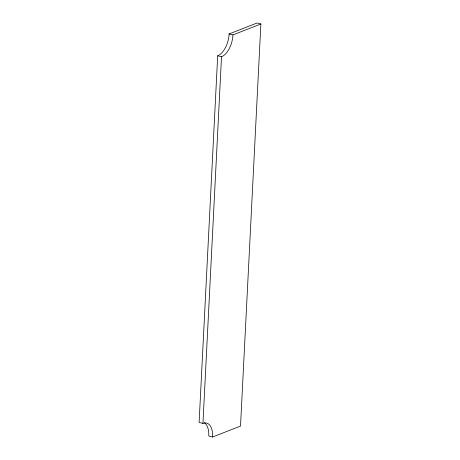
<?xml version="1.0" encoding="UTF-8"?>
<svg xmlns="http://www.w3.org/2000/svg" width="460" height="460" viewBox="0 0 460 460"><rect width="100%" height="100%" fill="white"/><g stroke="black" fill="none" stroke-linecap="round" stroke-linejoin="round"><path stroke-width="0.69" d="M217.689 55.792L199.117 422.424L202.94 423.395A18.624 9.855 -75.8 0 1 212.6 437L240.517 426.075L260.883 23.972L257.059 23L229.137 33.925A18.624 9.855 -75.8 0 1 217.689 55.792L221.513 56.764A18.624 9.855 -75.8 0 0 232.967 34.897L260.883 23.972M202.94 423.395L221.513 56.764M229.137 33.925L232.967 34.897M212.6 437L208.771 436.028A18.624 9.855 -75.8 0 0 204.263 422.728"/></g></svg>
